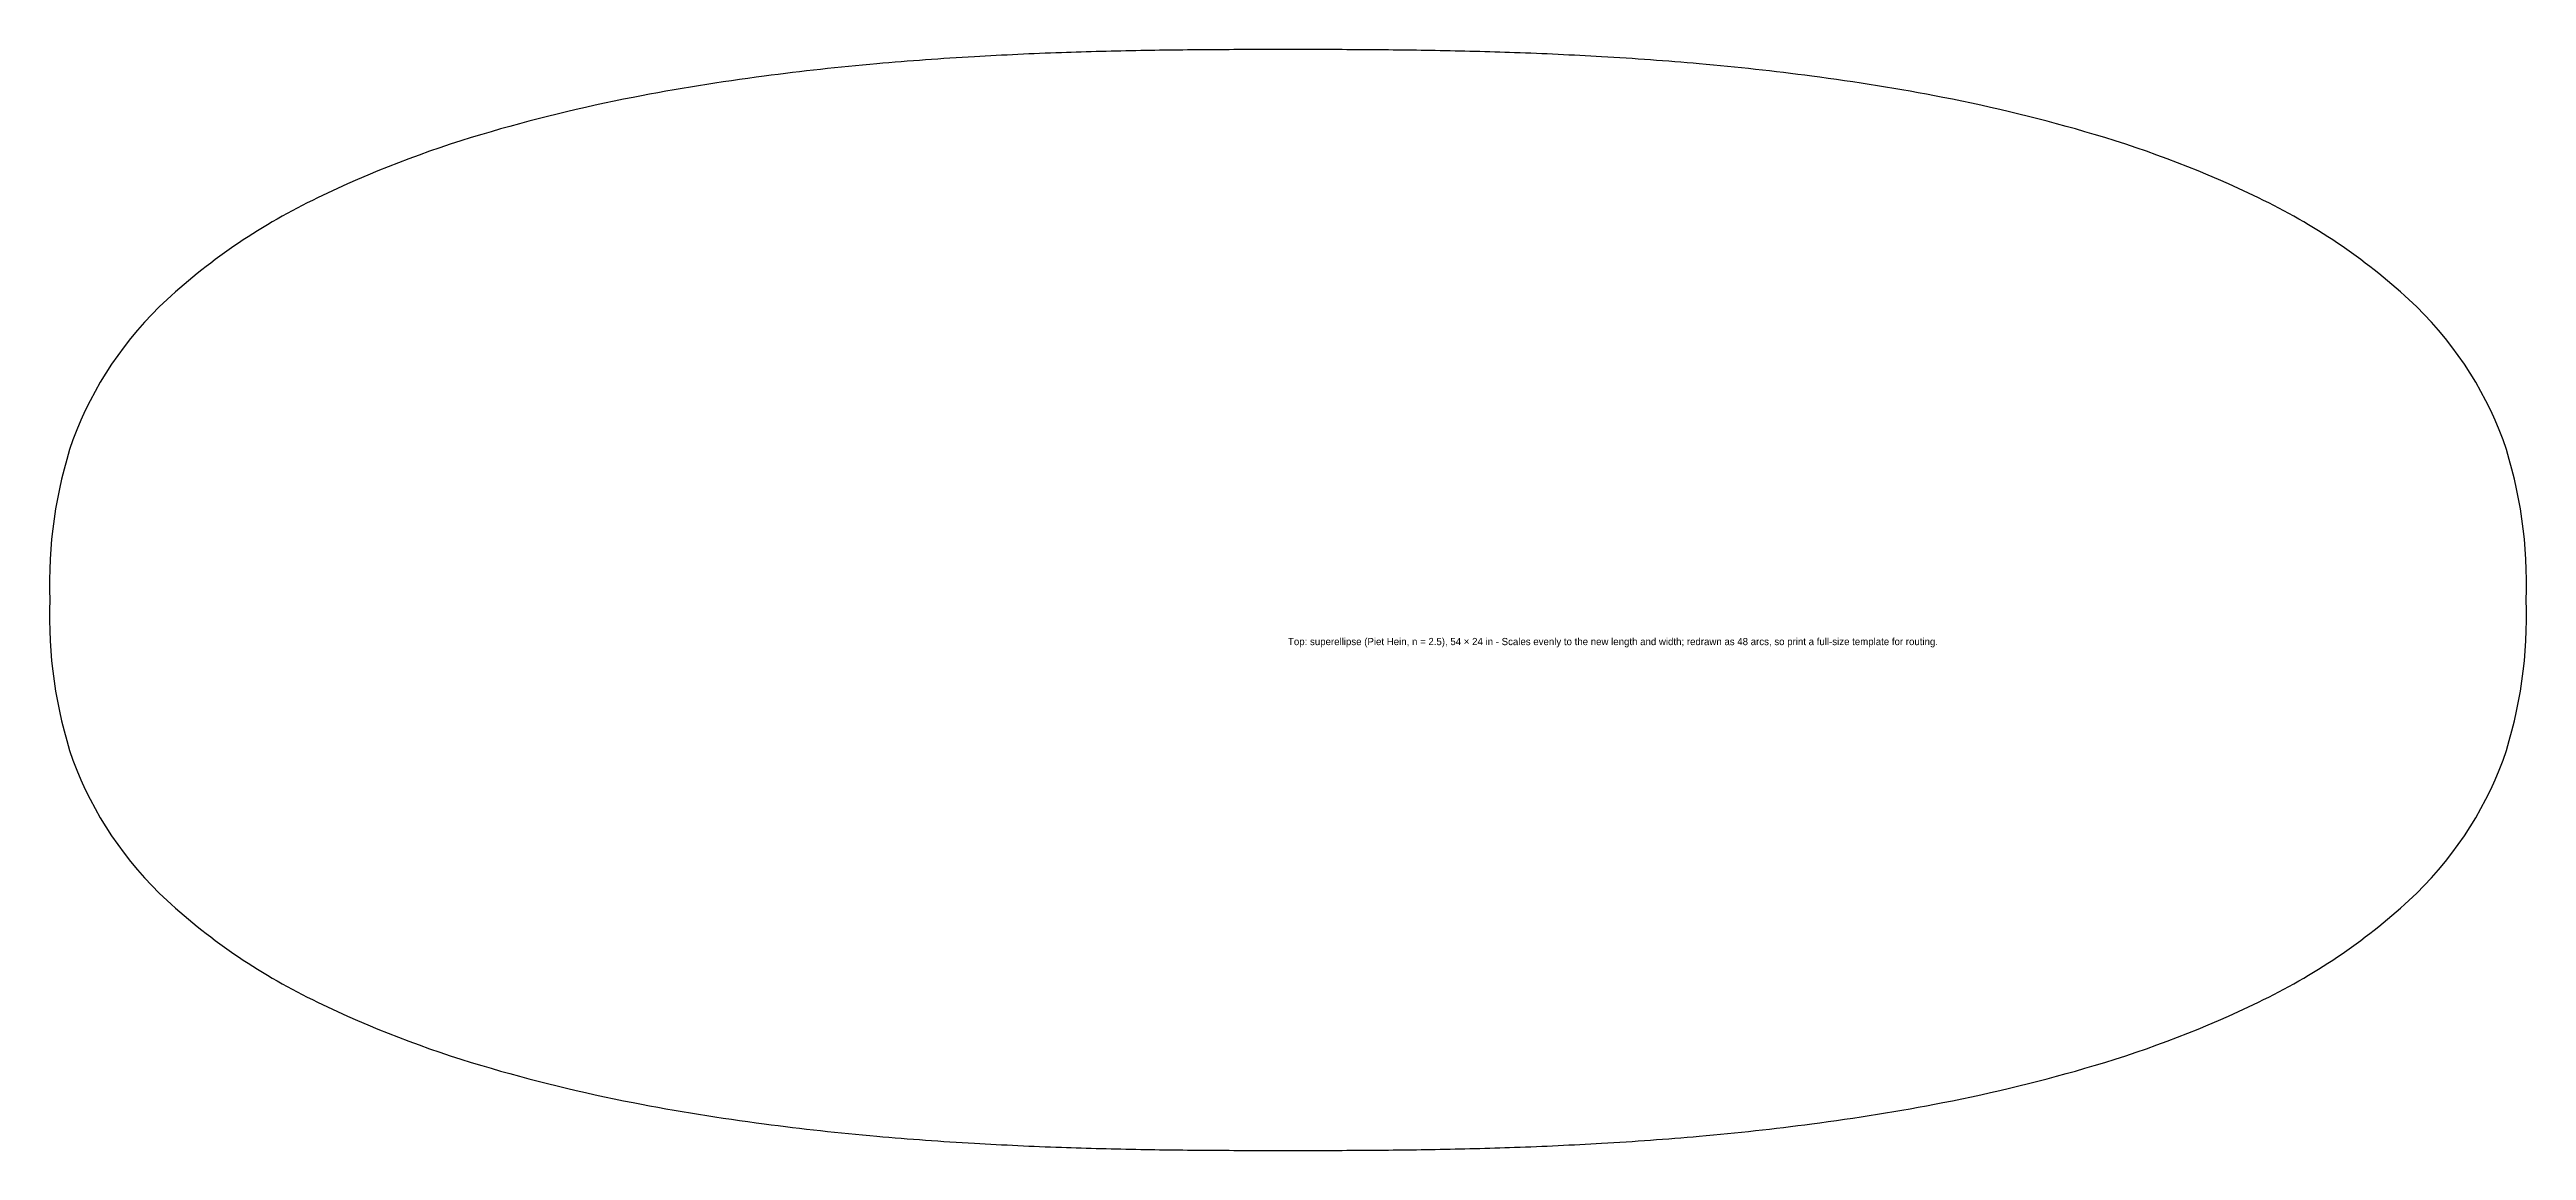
# Model space of a CAD drawing. Header units: millimetres. Extents: x -686 to 686, y -305 to 305.
import ezdxf

# ---------------------------------------------------------------- set-up
doc = ezdxf.new("R2010")
doc.units = ezdxf.units.MM
doc.layers.add('CUT', color=7, linetype='CONTINUOUS')
doc.layers.add('TEXT', color=3, linetype='CONTINUOUS')

msp = doc.modelspace()

# ---------------------------------------------------------------- linework, layer by layer
at = {"layer": 'CUT'}
for centre, radius, start, end in [((-51.4158, -1828.9865), 2133.3191, 91.9908, 93.2856), ((-34.5607, -2311.958), 2616.5846, 91.0281, 91.9923), ((-19.6404, -3147.5996), 3452.3594, 90.3398, 91.0269), ((-4.5343, -5865.9511), 6170.7528, 89.9579, 90.3304), ((4.5343, -5865.9511), 6170.7528, 89.6696, 90.0421), ((19.6404, -3147.5996), 3452.3594, 88.9731, 89.6602), ((34.5607, -2311.958), 2616.5846, 88.0077, 88.9719), ((51.4158, -1828.9865), 2133.3191, 86.7144, 88.0092), ((-137.3322, -880.5079), 1180.5167, 97.4346, 101.005), ((-99.0018, -1169.4338), 1471.9735, 95.0204, 97.4588), ((-71.9613, -1473.5608), 1777.3001, 93.281, 95.0308), ((71.9613, -1473.5608), 1777.3001, 84.9692, 86.719), ((99.0018, -1169.4338), 1471.9735, 82.5412, 84.9796), ((137.3322, -880.5079), 1180.5167, 78.995, 82.5654), ((-194.7146, -590.4179), 884.8078, 100.9435, 106.5346), ((194.7146, -590.4179), 884.8078, 73.4654, 79.0565), ((-280.3703, -307.8864), 589.5848, 106.3687, 115.8607), ((280.3703, -307.8864), 589.5848, 64.1393, 73.6313), ((-391.9092, -82.8313), 338.423, 115.4877, 132.5787), ((391.9092, -82.8313), 338.423, 47.4213, 64.5123), ((-484.4822, 18.3028), 201.3181, 132.6531, 159.5571), ((484.4822, 18.3028), 201.3181, 20.4429, 47.3469), ((-439.0422, 9.9124), 246.9568, 161.4155, 182.3004), ((439.0422, 9.9124), 246.9568, 357.6996, 18.5845), ((-439.0422, -9.9124), 246.9568, 177.6996, 198.5845), ((439.0422, -9.9124), 246.9568, 341.4155, 2.3004), ((-484.4822, -18.3028), 201.3181, 200.4429, 227.3469), ((484.4822, -18.3028), 201.3181, 312.6531, 339.5571), ((-391.9092, 82.8313), 338.423, 227.4213, 244.5123), ((391.9092, 82.8313), 338.423, 295.4877, 312.5787), ((-280.3703, 307.8864), 589.5848, 244.1393, 253.6313), ((280.3703, 307.8864), 589.5848, 286.3687, 295.8607), ((-194.7146, 590.4179), 884.8078, 253.4654, 259.0565), ((194.7146, 590.4179), 884.8078, 280.9435, 286.5346), ((-137.3322, 880.5079), 1180.5167, 258.995, 262.5654), ((137.3322, 880.5079), 1180.5167, 277.4346, 281.005), ((-99.0018, 1169.4338), 1471.9735, 262.5412, 264.9796), ((-71.9613, 1473.5608), 1777.3001, 264.9692, 266.719), ((-51.4158, 1828.9865), 2133.3191, 266.7144, 268.0092), ((51.4158, 1828.9865), 2133.3191, 271.9908, 273.2856), ((71.9613, 1473.5608), 1777.3001, 273.281, 275.0308), ((99.0018, 1169.4338), 1471.9735, 275.0204, 277.4588), ((-34.5607, 2311.958), 2616.5846, 268.0077, 268.9719), ((-19.6404, 3147.5996), 3452.3594, 268.9731, 269.6602), ((-4.5343, 5865.9511), 6170.7528, 269.6696, 270.0421), ((4.5343, 5865.9511), 6170.7528, 269.9579, 270.3304), ((19.6404, 3147.5996), 3452.3594, 270.3398, 271.0269), ((34.5607, 2311.958), 2616.5846, 271.0281, 271.9923)]:
    msp.add_arc(centre, radius, start, end, dxfattribs=at)

# ---------------------------------------------------------------- texts
at = {"layer": 'TEXT'}
msp.add_text('Top: superellipse (Piet Hein, n = 2.5), 54 × 24 in - Scales evenly to the new length and width; redrawn as 48 arcs, so print a full-size template for routing.', height=4, dxfattribs=at).set_placement((0, -25))

doc.saveas('drawing.dxf')
